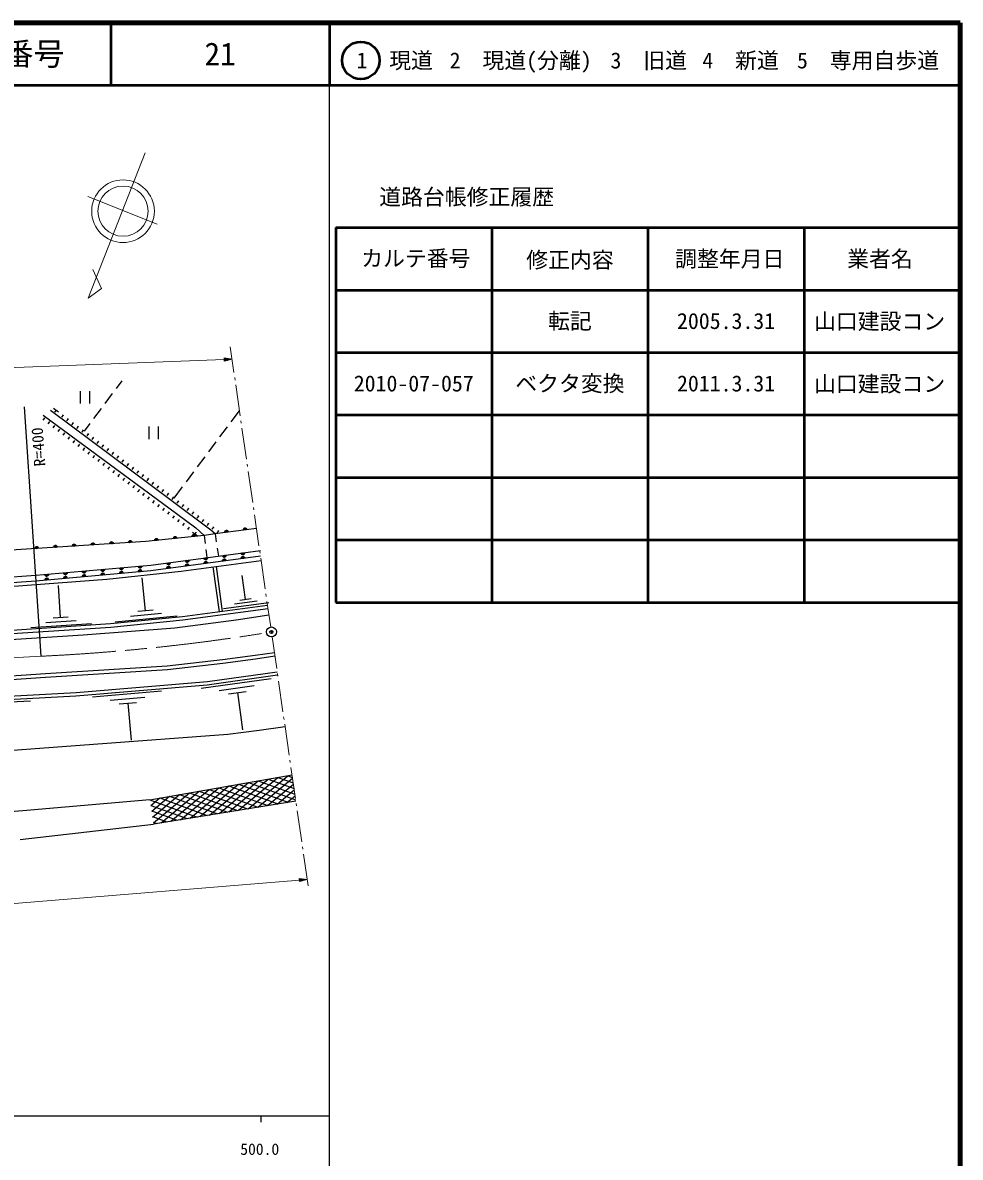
# Model space of a CAD drawing. Units: millimetres, scale not verified. Extents: x 40000 to 680000, y 20000 to 380000.
# Drawn here: x 529894 to 680000, y 198357 to 380000 of the extents above; entities that cross this region are included whole.
import ezdxf
from ezdxf.enums import TextEntityAlignment as Align

# ---------------------------------------------------------------- set-up
doc = ezdxf.new("R2010")
doc.units = ezdxf.units.MM
doc.header["$LTSCALE"] = 1000
doc.header["$PDMODE"] = 32
doc.header["$PDSIZE"] = 500
doc.linetypes.add('CHAIN', pattern=[18.5, 12, -1.5, 3.5, -1.5])
for name, color, linetype, lineweight in [('M-BGD', 7, 'Continuous', 25), ('M-BGD-HTXT', 7, 'Continuous', 13), ('M-BMK', 2, 'CHAIN', 13), ('M-BMK-OTRS', 5, 'Continuous', 25), ('M-BMK-SRVR', 3, 'Continuous', 25), ('M-STR-HTXT', 7, 'Continuous', 13), ('M-TTL', 2, 'Continuous', 140), ('M-TTL-BAND', 7, 'Continuous', 25), ('M-TTL-FRAM', 2, 'Continuous', 50), ('M-TTL-LINE', 7, 'Continuous', 50)]:
    doc.layers.add(name, color=color, linetype=linetype, lineweight=lineweight)
doc.layers.add('M-OTRS', color=6, linetype='Continuous')
doc.layers.add('M-TTL-TXT', color=7, linetype='Continuous')
doc.styles.add('ＭＳ ゴシック', font='')
doc.styles.get('ＭＳ ゴシック').set_extended_font_data('MS Gothic')

msp = doc.modelspace()

# ---------------------------------------------------------------- linework, layer by layer
at = {"layer": 'M-BGD'}
for p, q in [((544888, 321435), (545799, 322656)), ((539076, 321011), (539076, 319011)), ((540576, 321011), (540576, 319011)), ((543095, 319029), (544290, 320633)), ((534843, 318288), (535645, 317691)), ((535244, 317990), (535005, 317669)), ((541302, 316624), (542497, 318228)), ((563266, 316102), (564597, 317887)), ((533299, 316359), (533139, 316480)), ((533219, 316420), (533460, 316739)), ((534017, 315817), (534258, 316136)), ((536367, 317153), (536128, 316832)), ((536287, 317213), (536447, 317094)), ((537169, 316556), (536930, 316235)), ((537089, 316616), (537249, 316496)), ((534097, 315757), (533937, 315877)), ((534895, 315154), (534735, 315275)), ((534815, 315214), (535056, 315534)), ((535693, 314552), (535533, 314672)), ((535613, 314612), (535854, 314931)), ((536411, 314009), (536652, 314328)), ((537971, 315958), (537732, 315638)), ((537891, 316018), (538051, 315899)), ((538773, 315361), (538534, 315040)), ((538693, 315421), (538853, 315301)), ((539575, 314764), (539336, 314443)), ((539494, 314823), (539655, 314704)), ((539794, 314601), (540704, 315822)), ((550085, 315329), (550085, 313329)), ((551585, 315329), (551585, 313329)), ((561473, 313696), (562668, 315300)), ((536491, 313949), (536331, 314069)), ((537289, 313346), (537129, 313467)), ((537209, 313407), (537450, 313726)), ((538087, 312744), (537927, 312864)), ((538007, 312804), (538248, 313123)), ((538805, 312201), (539046, 312521)), ((540377, 314166), (540138, 313845)), ((540296, 314226), (540457, 314106)), ((541179, 313569), (540940, 313248)), ((541098, 313628), (541259, 313509)), ((541980, 312971), (541741, 312651)), ((541900, 313031), (542061, 312912)), ((542702, 312434), (542863, 312314)), ((559680, 311291), (560876, 312895)), ((538885, 312141), (538725, 312262)), ((539683, 311538), (539523, 311659)), ((539603, 311599), (539844, 311918)), ((540481, 310936), (540321, 311056)), ((540401, 310996), (540642, 311315)), ((541199, 310393), (541440, 310713)), ((542782, 312374), (542543, 312053)), ((543584, 311776), (543345, 311456)), ((543504, 311836), (543665, 311717)), ((544386, 311179), (544147, 310858)), ((544306, 311239), (544466, 311119)), ((545108, 310641), (545268, 310522)), ((541279, 310333), (541119, 310454)), ((542077, 309731), (541917, 309851)), ((541997, 309791), (542238, 310110)), ((542875, 309128), (542715, 309248)), ((542795, 309188), (543036, 309507)), ((543593, 308586), (543834, 308905)), ((545188, 310582), (544949, 310261)), ((545990, 309984), (545751, 309663)), ((545910, 310044), (546070, 309924)), ((546792, 309387), (546553, 309066)), ((546712, 309447), (546872, 309327)), ((547514, 308849), (547674, 308730)), ((557887, 308886), (559083, 310489)), ((543673, 308525), (543514, 308646)), ((544471, 307923), (544312, 308043)), ((544391, 307983), (544632, 308302)), ((545269, 307320), (545110, 307441)), ((545189, 307380), (545430, 307700)), ((545987, 306778), (546228, 307097)), ((547594, 308789), (547355, 308469)), ((548396, 308192), (548157, 307871)), ((548316, 308252), (548476, 308132)), ((549198, 307595), (548959, 307274)), ((549118, 307654), (549278, 307535)), ((550000, 306997), (549761, 306676)), ((549920, 307057), (550080, 306937)), ((556094, 306480), (557290, 308084)), ((546067, 306718), (545908, 306838)), ((546865, 306115), (546706, 306235)), ((546785, 306175), (547026, 306494)), ((547663, 305512), (547504, 305633)), ((547583, 305573), (547825, 305892)), ((548381, 304970), (548623, 305289)), ((550802, 306400), (550563, 306079)), ((550721, 306459), (550882, 306340)), ((551604, 305802), (551365, 305481)), ((551523, 305862), (551684, 305743)), ((552406, 305205), (552167, 304884)), ((552325, 305265), (552486, 305145)), ((554166, 303893), (555497, 305679)), ((548461, 304910), (548302, 305030)), ((549259, 304307), (549100, 304428)), ((549180, 304367), (549421, 304687)), ((550057, 303704), (549898, 303825)), ((549978, 303765), (550219, 304084)), ((550776, 303162), (551017, 303481)), ((553207, 304607), (552968, 304287)), ((553127, 304667), (553288, 304548)), ((554009, 304010), (553770, 303689)), ((553929, 304070), (554090, 303950)), ((554811, 303413), (554572, 303092)), ((554731, 303472), (554892, 303353)), ((550855, 303102), (550696, 303222)), ((551653, 302499), (551494, 302620)), ((551574, 302559), (551815, 302879)), ((552451, 301897), (552292, 302017)), ((552372, 301957), (552613, 302276)), ((553170, 301354), (553411, 301673)), ((555613, 302815), (555374, 302494)), ((555533, 302875), (555693, 302755)), ((556415, 302218), (556176, 301897)), ((556335, 302277), (556495, 302158)), ((557217, 301620), (556978, 301300)), ((557137, 301680), (557297, 301561)), ((553249, 301294), (553090, 301414)), ((554048, 300691), (553888, 300812)), ((553968, 300752), (554209, 301071)), ((554846, 300089), (554686, 300209)), ((554766, 300149), (555007, 300468)), ((555564, 299546), (555805, 299866)), ((558019, 301023), (557780, 300702)), ((557939, 301083), (558099, 300963)), ((558821, 300425), (558582, 300105)), ((558741, 300485), (558901, 300366)), ((559623, 299828), (559384, 299507)), ((559543, 299888), (559703, 299768)), ((555644, 299486), (555484, 299607)), ((556442, 298883), (556282, 299004)), ((556362, 298944), (556603, 299263)), ((557878, 297799), (557080, 298401)), ((557479, 298100), (557720, 298419)), ((558956, 297914), (559115, 296635)), ((560425, 299231), (560186, 298910)), ((560345, 299290), (560505, 299171)), ((567319, 299030), (560696, 298180)), ((560696, 298180), (560884, 296888)), ((561227, 298633), (560988, 298312)), ((561147, 298693), (561307, 298573)), ((559239, 295643), (559399, 294364)), ((561029, 295899), (561218, 294607)), ((560346, 292871), (561356, 285669)), ((560889, 292943), (561823, 285731)), ((549551, 285839), (549029, 291129)), ((565548, 287635), (565031, 291525)), ((535967, 284731), (535628, 289922)), ((569324, 287147), (562031, 286178)), ((567436, 287391), (563789, 286907)), ((566460, 287756), (564636, 287514)), ((552096, 285423), (547137, 284933)), ((550791, 285961), (548311, 285716)), ((540918, 283752), (531186, 283116)), ((538443, 284242), (533577, 283924)), ((537184, 284811), (534751, 284652)), ((554641, 285006), (544722, 284026)), ((558458, 273468), (569647, 275035)), ((541073, 272064), (552133, 273012)), ((561360, 273114), (566954, 273897)), ((562863, 272564), (565660, 272955)), ((564261, 272759), (565097, 266792)), ((520085, 270856), (531170, 271453)), ((543901, 271564), (549432, 272037)), ((545347, 270945), (548112, 271182)), ((546730, 271063), (547235, 265164)), ((550270, 255606), (573016, 259572)), ((558268, 252907), (564456, 258080)), ((559815, 253158), (566032, 258354)), ((561362, 253408), (567608, 258629)), ((562910, 253659), (569185, 258904)), ((564456, 258080), (572352, 255189)), ((564457, 253910), (570761, 259179)), ((566004, 254160), (572337, 259454)), ((566032, 258354), (573591, 255587)), ((567551, 254411), (573092, 259043)), ((567608, 258629), (573461, 256487)), ((569099, 254662), (573227, 258112)), ((569185, 258904), (573331, 257386)), ((570761, 259179), (573202, 258285)), ((572337, 259454), (573072, 259185)), ((550544, 253749), (553422, 256155)), ((550681, 252821), (554999, 256430)), ((550818, 251893), (556575, 256705)), ((552079, 251904), (558151, 256980)), ((553422, 256155), (561060, 253359)), ((553626, 252155), (559727, 257255)), ((554999, 256430), (562673, 253621)), ((555173, 252405), (561304, 257530)), ((556575, 256705), (564287, 253882)), ((556721, 252656), (562880, 257805)), ((558151, 256980), (565900, 254143)), ((559727, 257255), (567513, 254405)), ((561304, 257530), (569126, 254666)), ((562880, 257805), (570739, 254927)), ((570646, 254912), (573361, 257182)), ((572193, 255163), (573495, 256251)), ((550270, 255606), (529916, 253799)), ((550270, 255606), (557834, 252837)), ((550403, 254705), (556221, 252575)), ((550407, 254677), (551846, 255881)), ((573619, 255394), (550846, 251704)), ((551846, 255881), (559447, 253098)), ((529916, 253799), (500369, 251624)), ((550536, 253805), (554608, 252314)), ((550669, 252904), (552994, 252052)), ((529468, 249210), (550846, 251704)), ((550802, 252003), (551381, 251791))]:
    msp.add_line(p, q, dxfattribs=at)
for points in [[(560696, 298180), (560021, 298775), (553664, 303498), (534346, 317898)], [(533192, 317170), (554517, 301403), (557588, 299130), (558956, 297914)], [(560696, 298180), (558956, 297914), (549634, 296919), (514655, 294682), (470156, 292129)], [(402546, 284197), (410820, 284721), (434897, 286222), (463785, 287580), (478309, 288237), (493259, 288983), (508263, 289853), (531985, 291531), (550433, 293164), (567960, 295509)], [(567960, 294595), (550433, 292250), (531985, 290616), (508263, 288938), (493259, 288068), (478309, 287322), (463785, 286665), (434897, 285307), (410820, 283807), (402598, 283286)], [(411250, 283327), (431378, 284477), (458508, 285898), (473956, 286537), (512844, 288681), (527791, 289715), (543345, 290922), (555277, 292201), (568061, 293890)], [(569174, 286139), (555519, 284325), (543995, 283187), (528215, 282156), (473987, 279226), (458935, 278392), (431493, 276789), (412958, 275693), (394872, 274575), (365716, 272728), (351400, 271893), (340421, 271396), (330441, 271023), (307313, 270099), (292410, 270064), (273281, 270716), (259356, 271556), (252500, 272220), (218248, 283012)], [(569100, 286698), (555454, 284885), (543949, 283749), (528182, 282719), (473956, 279790), (458899, 278955), (431475, 277410), (412929, 276256), (394836, 275138), (365682, 273291), (351371, 272456), (340398, 271959), (330419, 271586), (307301, 270663), (292422, 270628), (272873, 271205), (259396, 272119), (252613, 272776), (218629, 283483)], [(235648, 263522), (251255, 261820), (271334, 262917), (282555, 262689), (299615, 262404), (322456, 263002), (344899, 264341), (368309, 265565), (395024, 266961), (417637, 268299), (435267, 269339), (457168, 270563), (477759, 271817), (503192, 273141), (533566, 275206), (553090, 276473), (561947, 277470), (567159, 278168), (570266, 278620)], [(277225, 259971), (298528, 259477), (312039, 259797), (332713, 260660), (357543, 262083), (370143, 262611), (395837, 263874), (411122, 264873), (454181, 267431), (486190, 269350), (500564, 270102), (516745, 271077), (538426, 272244), (559452, 274011), (570704, 275586)], [(277253, 260474), (298556, 259981), (312067, 260300), (332741, 261164), (357571, 262587), (370171, 263114), (395865, 264378), (411150, 265377), (454209, 267935), (486218, 269854), (500592, 270605), (516773, 271581), (538454, 272748), (559480, 274515), (570633, 276076)], [(519092, 268423), (519651, 262891), (562725, 266088), (567778, 266728), (571895, 267334)]]:
    msp.add_lwpolyline(points, dxfattribs=at)
for centre, radius, start, end in [((557283, 297681), 354, 14.88594, 177.29112), ((557283, 297681), 283, 17.10998, 175.06708), ((562526, 298360), 354, 16.10666, 178.51184), ((562526, 298360), 283, 18.3307, 176.2878), ((562526, 298360), 212, 22.07703, 172.54147), ((562526, 298360), 142, 29.78876, 164.82975), ((562526, 298360), 100, 40.10642, 154.51208), ((565502, 298742), 354, 16.10666, 178.51184), ((565502, 298742), 283, 18.3307, 176.2878), ((565502, 298742), 212, 22.07703, 172.54147), ((565502, 298742), 142, 29.78876, 164.82975), ((565502, 298742), 100, 40.10642, 154.51208), ((532148, 295747), 354, 12.45703, 174.86221), ((535142, 295938), 354, 12.45703, 174.86221), ((535142, 295938), 283, 14.68107, 172.63817), ((535142, 295938), 212, 18.42739, 168.89184), ((535142, 295938), 142, 26.13912, 161.18011), ((538136, 296130), 354, 12.45703, 174.86221), ((538136, 296130), 283, 14.68107, 172.63817), ((538136, 296130), 212, 18.42739, 168.89184), ((538136, 296130), 142, 26.13912, 161.18011), ((538136, 296130), 100, 36.45679, 150.86245), ((541130, 296321), 354, 12.45703, 174.86221), ((541130, 296321), 283, 14.68107, 172.63817), ((541130, 296321), 212, 18.42739, 168.89184), ((541130, 296321), 142, 26.13912, 161.18011), ((541130, 296321), 100, 36.45679, 150.86245), ((544123, 296513), 354, 12.45703, 174.86221), ((544123, 296513), 283, 14.68107, 172.63817), ((544123, 296513), 212, 18.42739, 168.89184), ((544123, 296513), 142, 26.13912, 161.18011), ((544123, 296513), 100, 36.45679, 150.86245), ((547117, 296704), 354, 12.45703, 174.86221), ((547117, 296704), 283, 14.68107, 172.63817), ((547117, 296704), 212, 18.42739, 168.89184), ((547117, 296704), 142, 26.13912, 161.18011), ((547117, 296704), 100, 36.45679, 150.86245), ((551317, 297044), 354, 14.88594, 177.29112), ((551317, 297044), 283, 17.10998, 175.06708), ((551317, 297044), 212, 20.8563, 171.32075), ((551317, 297044), 142, 28.56803, 163.60902), ((551317, 297044), 100, 38.8857, 153.29136), ((554300, 297363), 354, 14.88594, 177.29112), ((554300, 297363), 283, 17.10998, 175.06708), ((554300, 297363), 212, 20.8563, 171.32075), ((554300, 297363), 142, 28.56803, 163.60902), ((554300, 297363), 100, 38.8857, 153.29136), ((557283, 297681), 212, 20.8563, 171.32075), ((557283, 297681), 142, 28.56803, 163.60902), ((557283, 297681), 100, 38.8857, 153.29136), ((532148, 295747), 283, 14.68107, 172.63817), ((532148, 295747), 212, 18.42739, 168.89184), ((532148, 295747), 142, 26.13912, 161.18011), ((532148, 295747), 100, 36.45679, 150.86245), ((535142, 295938), 100, 36.45679, 150.86245), ((559189, 294390), 354, 196.41905, 358.82423), ((559189, 294390), 283, 198.64309, 356.60019), ((559189, 294390), 212, 202.38941, 352.85386), ((559189, 294390), 142, 210.10114, 345.14213), ((559189, 294390), 100, 220.4188, 334.82447), ((562162, 294788), 354, 196.41905, 358.82423), ((562162, 294788), 283, 198.64309, 356.60019), ((562162, 294788), 212, 202.38941, 352.85386), ((562162, 294788), 142, 210.10114, 345.14213), ((562162, 294788), 100, 220.4188, 334.82447), ((565136, 295186), 354, 196.41905, 358.82423), ((565150, 294164), 354, 16.41905, 178.82423), ((565150, 294164), 283, 18.64309, 176.60019), ((565136, 295186), 283, 198.64309, 356.60019), ((565150, 294164), 212, 22.38941, 172.85386), ((565136, 295186), 212, 202.38941, 352.85386), ((565136, 295186), 142, 210.10114, 345.14213), ((565150, 294164), 142, 30.10114, 165.14213), ((565150, 294164), 100, 40.4188, 154.82447), ((565136, 295186), 100, 220.4188, 334.82447), ((542698, 292534), 354, 193.85756, 356.26274), ((542698, 292534), 283, 196.0816, 354.0387), ((542698, 292534), 212, 199.82793, 350.29238), ((542698, 292534), 142, 207.53966, 342.58065), ((542698, 292534), 100, 217.85732, 332.26299), ((545686, 292798), 354, 193.85756, 356.26274), ((545686, 292798), 283, 196.0816, 354.0387), ((545686, 292798), 212, 199.82793, 350.29238), ((545686, 292798), 142, 207.53966, 342.58065), ((545686, 292798), 100, 217.85732, 332.26299), ((548675, 293063), 354, 193.85756, 356.26274), ((548675, 293063), 283, 196.0816, 354.0387), ((548675, 293063), 212, 199.82793, 350.29238), ((548675, 293063), 142, 207.53966, 342.58065), ((548675, 293063), 100, 217.85732, 332.26299), ((553242, 293595), 354, 196.41905, 358.82423), ((553256, 292573), 354, 16.41905, 178.82423), ((553256, 292573), 283, 18.64309, 176.60019), ((553242, 293595), 283, 198.64309, 356.60019), ((553256, 292573), 212, 22.38941, 172.85386), ((553242, 293595), 212, 202.38941, 352.85386), ((553242, 293595), 142, 210.10114, 345.14213), ((553256, 292573), 142, 30.10114, 165.14213), ((553256, 292573), 100, 40.4188, 154.82447), ((553242, 293595), 100, 220.4188, 334.82447), ((556215, 293993), 354, 196.41905, 358.82423), ((556230, 292971), 354, 16.41905, 178.82423), ((556215, 293993), 283, 198.64309, 356.60019), ((556230, 292971), 283, 18.64309, 176.60019), ((556215, 293993), 212, 202.38941, 352.85386), ((556230, 292971), 212, 22.38941, 172.85386), ((556215, 293993), 142, 210.10114, 345.14213), ((556230, 292971), 142, 30.10114, 165.14213), ((556215, 293993), 100, 220.4188, 334.82447), ((556230, 292971), 100, 40.4188, 154.82447), ((559203, 293369), 354, 16.41905, 178.82423), ((559203, 293369), 283, 18.64309, 176.60019), ((559203, 293369), 212, 22.38941, 172.85386), ((559203, 293369), 142, 30.10114, 165.14213), ((559203, 293369), 100, 40.4188, 154.82447), ((562177, 293766), 354, 16.41905, 178.82423), ((562177, 293766), 283, 18.64309, 176.60019), ((562177, 293766), 212, 22.38941, 172.85386), ((562177, 293766), 142, 30.10114, 165.14213), ((562177, 293766), 100, 40.4188, 154.82447), ((533733, 291740), 354, 193.85756, 356.26274), ((533743, 290717), 354, 13.85756, 176.26274), ((533733, 291740), 283, 196.0816, 354.0387), ((533743, 290717), 283, 16.0816, 174.0387), ((533733, 291740), 212, 199.82793, 350.29238), ((533743, 290717), 212, 19.82793, 170.29238), ((533733, 291740), 142, 207.53966, 342.58065), ((533743, 290717), 142, 27.53966, 162.58065), ((533733, 291740), 100, 217.85732, 332.26299), ((533743, 290717), 100, 37.85732, 152.26299), ((536721, 292004), 354, 193.85756, 356.26274), ((536731, 290982), 354, 13.85756, 176.26274), ((536721, 292004), 283, 196.0816, 354.0387), ((536731, 290982), 283, 16.0816, 174.0387), ((536721, 292004), 212, 199.82793, 350.29238), ((536731, 290982), 212, 19.82793, 170.29238), ((536721, 292004), 142, 207.53966, 342.58065), ((536731, 290982), 142, 27.53966, 162.58065), ((536721, 292004), 100, 217.85732, 332.26299), ((536731, 290982), 100, 37.85732, 152.26299), ((539710, 292269), 354, 193.85756, 356.26274), ((539719, 291247), 354, 13.85756, 176.26274), ((539719, 291247), 283, 16.0816, 174.0387), ((539710, 292269), 283, 196.0816, 354.0387), ((539710, 292269), 212, 199.82793, 350.29238), ((539719, 291247), 212, 19.82793, 170.29238), ((539710, 292269), 142, 207.53966, 342.58065), ((539719, 291247), 142, 27.53966, 162.58065), ((539719, 291247), 100, 37.85732, 152.26299), ((539710, 292269), 100, 217.85732, 332.26299), ((542708, 291511), 354, 13.85756, 176.26274), ((542708, 291511), 283, 16.0816, 174.0387), ((542708, 291511), 212, 19.82793, 170.29238), ((542708, 291511), 142, 27.53966, 162.58065), ((542708, 291511), 100, 37.85732, 152.26299), ((545696, 291776), 354, 13.85756, 176.26274), ((545696, 291776), 283, 16.0816, 174.0387), ((545696, 291776), 212, 19.82793, 170.29238), ((545696, 291776), 142, 27.53966, 162.58065), ((545696, 291776), 100, 37.85732, 152.26299), ((548684, 292040), 354, 13.85756, 176.26274), ((548684, 292040), 283, 16.0816, 174.0387), ((548684, 292040), 212, 19.82793, 170.29238), ((548684, 292040), 142, 27.53966, 162.58065), ((548684, 292040), 100, 37.85732, 152.26299)]:
    msp.add_arc(centre, radius, start, end, dxfattribs=at)
at = {"layer": 'M-BGD-HTXT'}
for p, q in [((549522, 359192), (540379, 335924)), ((551449, 347747), (540342, 352152)), ((542488, 337442), (541117, 340504)), ((540379, 335924), (542488, 337442)), ((563124, 328089), (563717, 323983)), ((563831, 323191), (563888, 322795)), ((564003, 322003), (564717, 317054)), ((564831, 316263), (564888, 315867)), ((565003, 315075), (565717, 310126)), ((565832, 309334), (565889, 308938)), ((566003, 308147), (566717, 303198)), ((566832, 302406), (566889, 302010)), ((567003, 301219), (567718, 296270)), ((567832, 295478), (567889, 295082)), ((568003, 294290), (568718, 289342)), ((568832, 288550), (568889, 288154)), ((569004, 287362), (569597, 283256)), ((569825, 281672), (570559, 276587)), ((570674, 275795), (570731, 275399)), ((570845, 274607), (571560, 269659)), ((571674, 268867), (571731, 268471)), ((571845, 267679), (572560, 262731)), ((572674, 261939), (572731, 261543)), ((572846, 260751), (573560, 255802)), ((573674, 255011), (573732, 254615)), ((573846, 253823), (574560, 248874)), ((574675, 248082), (574732, 247687)), ((574846, 246895), (575580, 241810))]:
    msp.add_line(p, q, dxfattribs=at)
for radius in [5016, 4013]:
    msp.add_circle((545955, 349823), radius, dxfattribs=at)
at = {"layer": 'M-BMK'}
msp.add_line((470835, 275066), (532830, 278578), dxfattribs=at)
msp.add_arc((517590, 600162), 321946, 272.71337, 279.17453, dxfattribs=at)
at = {"layer": 'M-BMK-OTRS'}
for points in [[(319442, 269549), (334801, 270188), (348935, 270898), (363601, 271857), (378161, 272869), (393626, 273704), (406250, 274387), (420312, 275133), (434428, 276021), (448633, 276820), (462607, 277530), (475018, 278187), (487021, 278880), (502362, 279714), (515163, 280469), (525444, 281072), (539560, 282013), (554244, 283114), (564080, 284411), (569319, 285177)], [(251255, 261820), (260789, 262639), (270957, 263486), (271291, 263500), (282513, 263273), (299572, 262988), (322413, 263586), (344856, 264924), (368267, 266149), (394981, 267545), (417595, 268883), (435224, 269923), (457125, 271147), (477716, 272400), (503149, 273725), (533524, 275790), (553047, 277057), (561904, 278054), (567116, 278752), (570182, 279198)]]:
    msp.add_lwpolyline(points, dxfattribs=at)
at = {"layer": 'M-BMK-SRVR'}
msp.add_line((532830, 278578), (530202, 318490), dxfattribs=at)
msp.add_circle((569711, 282464), 800, dxfattribs=at)
at = {"layer": 'M-OTRS'}
msp.add_point((569711, 282464), dxfattribs=at)
at = {"layer": 'M-STR-HTXT'}
for p, q in [((402080, 320068), (562159, 326075)), ((563408, 326122), (562149, 326325)), ((562149, 326325), (562168, 325825)), ((562401, 326284), (562151, 326275)), ((562153, 326225), (562653, 326244)), ((562904, 326203), (562155, 326175)), ((562157, 326125), (563156, 326162)), ((563408, 326122), (562159, 326075)), ((562161, 326025), (563160, 326063)), ((562912, 326003), (562162, 325975)), ((562164, 325925), (562664, 325944)), ((562416, 325884), (562166, 325875)), ((563408, 326122), (562168, 325825)), ((405416, 228885), (574185, 242745)), ((575430, 242848), (574164, 242994)), ((574164, 242994), (574205, 242496)), ((574417, 242965), (574168, 242945)), ((574172, 242895), (574671, 242936)), ((574924, 242906), (574176, 242845)), ((574181, 242795), (575177, 242877)), ((575430, 242848), (574185, 242745)), ((574189, 242695), (575185, 242777)), ((574940, 242707), (574193, 242646)), ((574197, 242596), (574695, 242637)), ((574450, 242566), (574201, 242546)), ((575430, 242848), (574205, 242496))]:
    msp.add_line(p, q, dxfattribs=at)
at = {"layer": 'M-TTL'}
for p, q in [((680000, 380000), (40000, 380000)), ((680000, 20000), (680000, 380000))]:
    msp.add_line(p, q, dxfattribs=at)
at = {"layer": 'M-TTL-BAND'}
for p, q in [((579000, 20000), (579000, 370000)), ((40000, 205000), (579000, 205000)), ((568000, 205000), (568000, 204000))]:
    msp.add_line(p, q, dxfattribs=at)
at = {"layer": 'M-TTL-FRAM'}
for p, q in [((580000, 347197), (580000, 287197)), ((580000, 347197), (680000, 347197)), ((580000, 287197), (680000, 287197))]:
    msp.add_line(p, q, dxfattribs=at)
at = {"layer": 'M-TTL-LINE'}
for p, q in [((543997, 380000), (543997, 370000)), ((579000, 380000), (579000, 370000)), ((40000, 370000), (680000, 370000)), ((605000, 347197), (605000, 287197)), ((630000, 347197), (630000, 287197)), ((655000, 347197), (655000, 287197)), ((580000, 337197), (680000, 337197)), ((580000, 327197), (680000, 327197)), ((580000, 317197), (680000, 317197)), ((580000, 307197), (680000, 307197)), ((580000, 297197), (680000, 297197))]:
    msp.add_line(p, q, dxfattribs=at)
msp.add_circle((584031, 373958), 3000, dxfattribs=at)

# ---------------------------------------------------------------- texts
at = {"layer": 'M-BMK-SRVR', "style": 'ＭＳ ゴシック'}
msp.add_text('R=400', height=1833, rotation=94.241, dxfattribs=at).set_placement((532641, 308982), align=Align.MIDDLE_LEFT)
at = {"layer": 'M-TTL-BAND', "style": 'ＭＳ ゴシック'}
msp.add_text('500.0', height=1833, dxfattribs=at).set_placement((567844, 198195), align=Align.BOTTOM_CENTER)
at = {"layer": 'M-TTL-TXT', "style": 'ＭＳ ゴシック'}
for s, height, p in [('図面番号', 3666, (526622, 375000)), ('21', 3666, (561497, 375000)), ('1\u3000現道', 2566, (589448, 373958)), ('2\u3000現道(分離)', 2566, (609619, 373958)), ('3\u3000旧道', 2566, (630121, 373958)), ('4\u3000新道', 2566, (644824, 373958)), ('5\u3000専用自歩道', 2566, (665228, 373958)), ('道路台帳修正履歴', 2566, (600968, 352113)), ('カルテ番号', 2566, (592839, 342277)), ('修正内容', 2566, (617509, 342023)), ('調整年月日', 2566, (643089, 342197)), ('業者名', 2566, (667134, 342197)), ('転記', 2566, (617500, 332245)), ('2005.3.31', 2566, (642500, 332245)), ('山口建設コン', 2566, (667077, 332189)), ('2010-07-057', 2566, (592500, 322245)), ('ベクタ変換', 2566, (617500, 322245)), ('2011.3.31', 2566, (642500, 322245)), ('山口建設コン', 2566, (667077, 322189))]:
    msp.add_text(s, height=height, dxfattribs=at).set_placement(p, align=Align.MIDDLE_CENTER)

doc.saveas('drawing.dxf')
